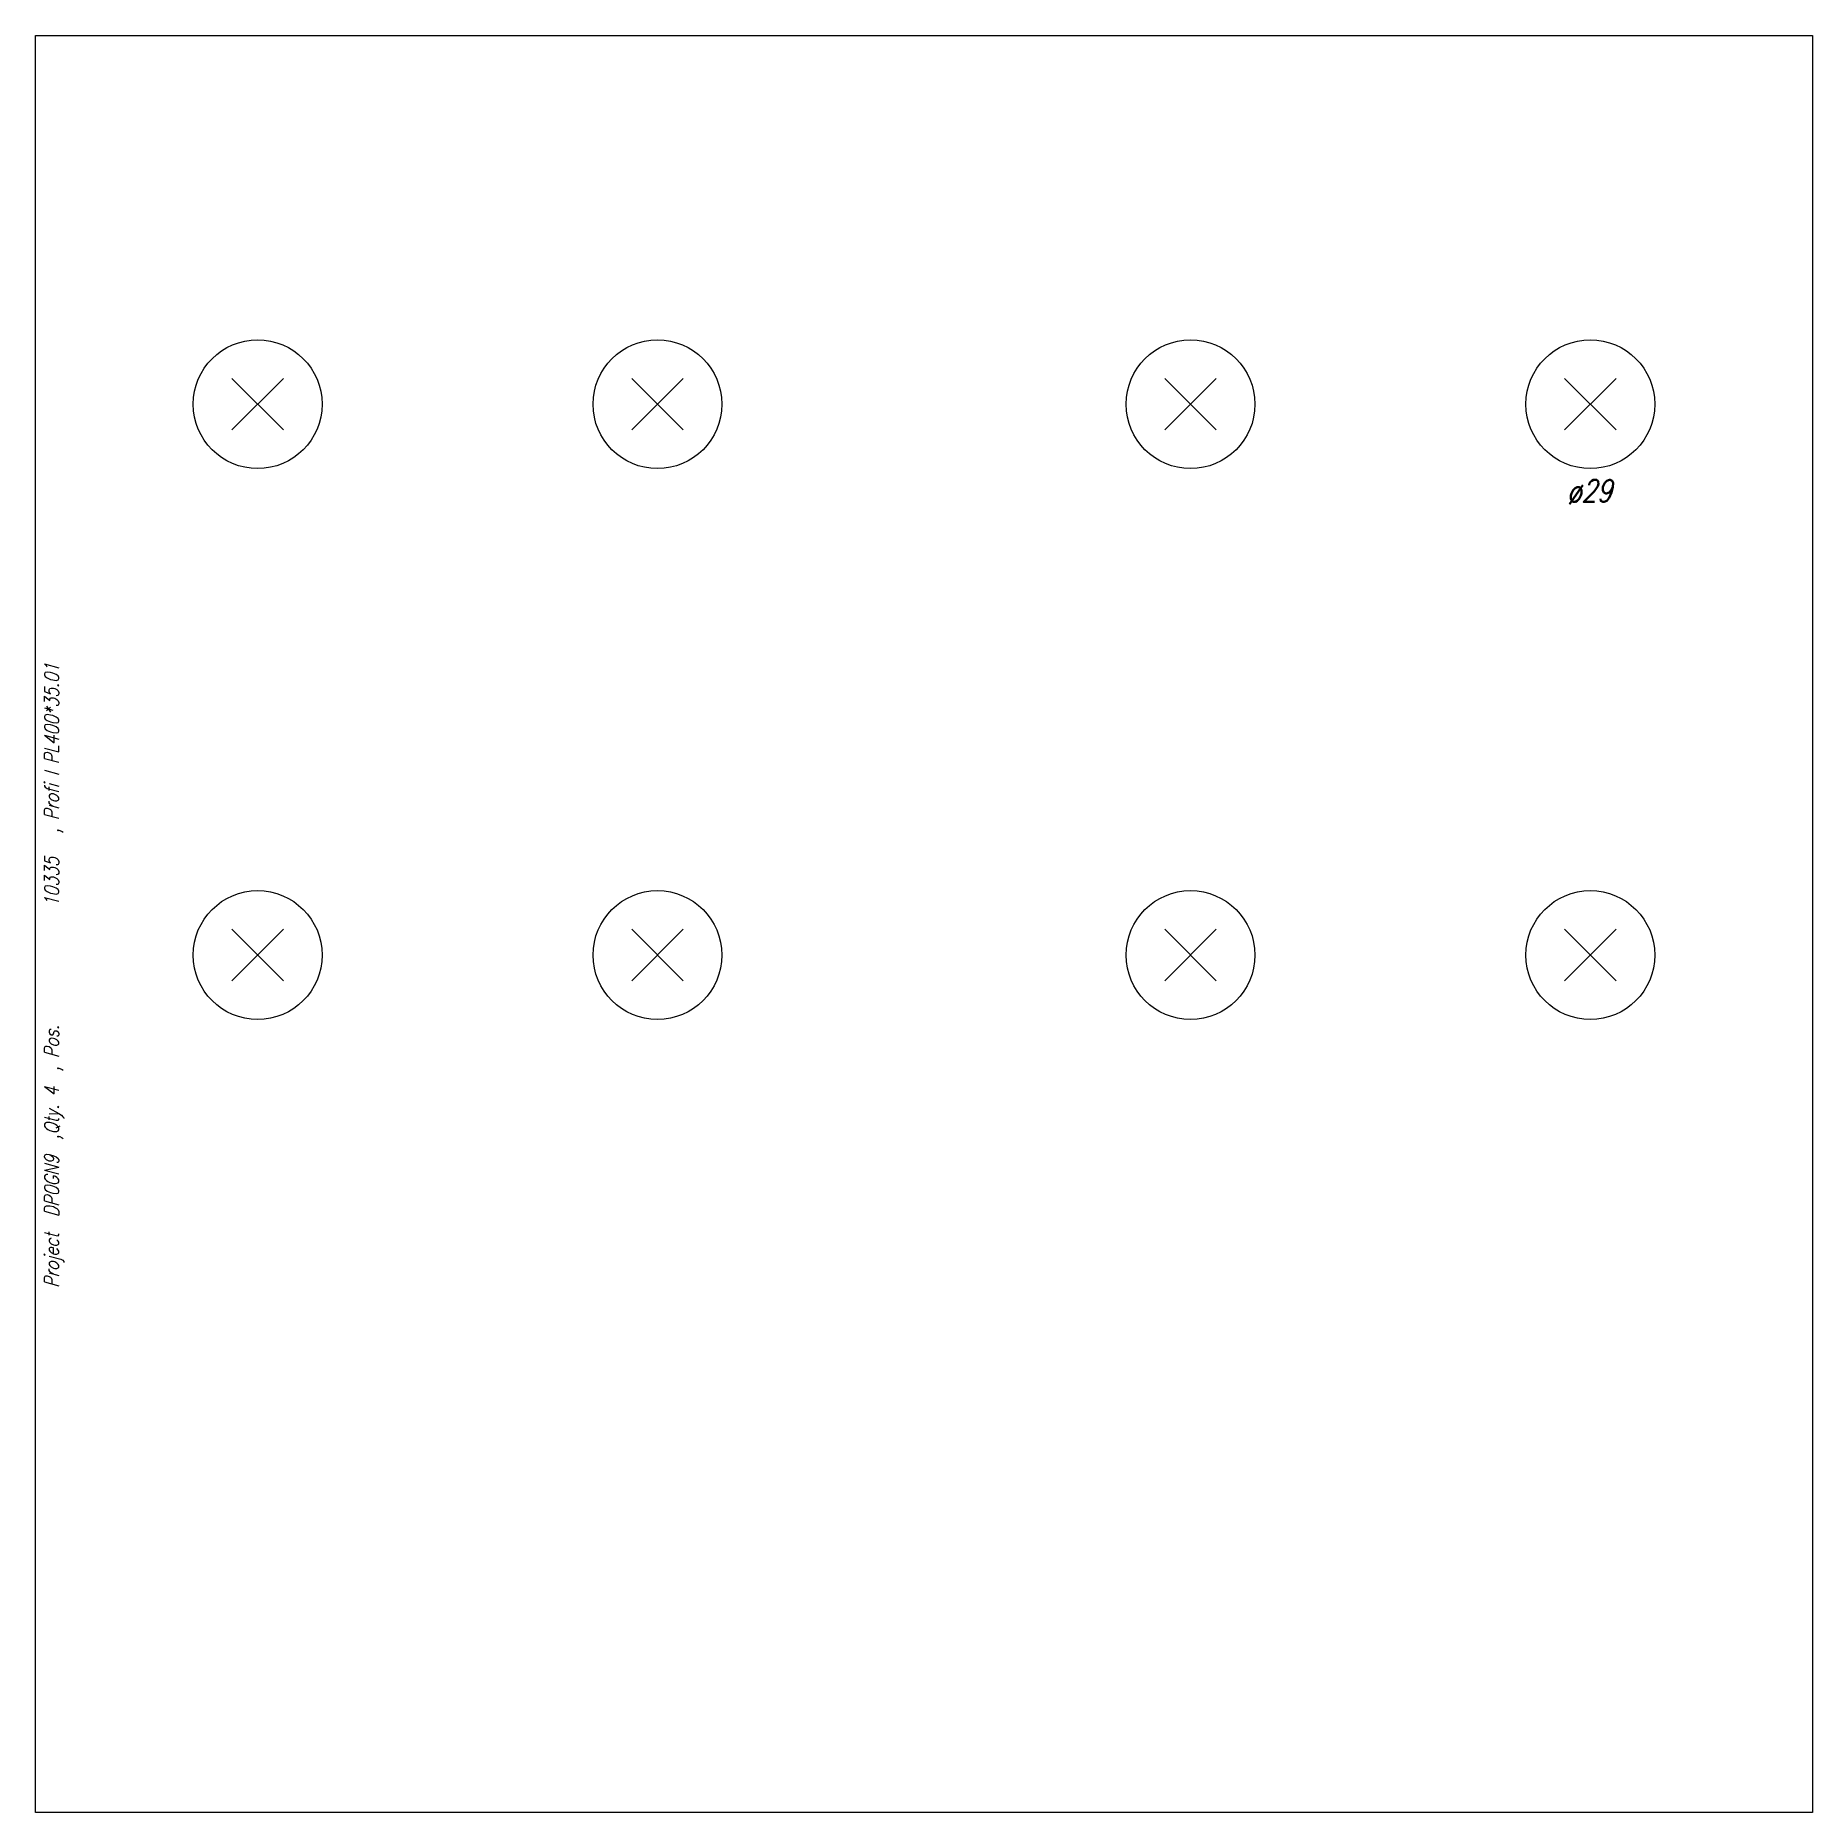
# Model space of a CAD drawing. Extents: x 0 to 400, y -200 to 200.
import ezdxf

# ---------------------------------------------------------------- set-up
doc = ezdxf.new("R2010")
doc.units = 0
doc.header["$LTSCALE"] = 10
for name, color, linetype in [('BEZ_SCHRAUBEN', 7, 'CONTINUOUS'), ('SCHRAUBEN', 7, 'CONTINUOUS'), ('TEILE', 7, 'CONTINUOUS'), ('UNTERSCHRIFT', 7, 'CONTINUOUS')]:
    doc.layers.add(name, color=color, linetype=linetype)
doc.styles.get("Standard").update_dxf_attribs({"font": 'ROMANS'})

msp = doc.modelspace()

# ---------------------------------------------------------------- linework, layer by layer
at = {"layer": 'SCHRAUBEN', "color": 6}
for p, q in [((55.800098, 122.804657), (44.2001, 111.204666)), ((44.2001, 122.804657), (55.800098, 111.204666)), ((145.80011, 122.804657), (134.200104, 111.204666)), ((134.200104, 122.804657), (145.80011, 111.204666)), ((265.80011, 122.804657), (254.200104, 111.204666)), ((254.200104, 122.804657), (265.80011, 111.204666)), ((355.80014, 122.804657), (344.200104, 111.204666)), ((344.200104, 122.804657), (355.80014, 111.204666)), ((55.800098, -1.19534), (44.2001, -12.795341)), ((44.2001, -1.19534), (55.800098, -12.795341)), ((145.80011, -1.19534), (134.200104, -12.795341)), ((134.200104, -1.19534), (145.80011, -12.795341)), ((265.80011, -1.19534), (254.200104, -12.795341)), ((254.200104, -1.19534), (265.80011, -12.795341)), ((355.80014, -1.19534), (344.200104, -12.795341)), ((344.200104, -1.19534), (355.80014, -12.795341))]:
    msp.add_line(p, q, dxfattribs=at)
at = {"layer": 'SCHRAUBEN', "color": 2}
for centre, radius in [((50.000099, 117.004662), 14.500008), ((140.000107, 117.004662), 14.5), ((260.000092, 117.004662), 14.5), ((350.000122, 117.004662), 14.5), ((50.000099, -6.99534), 14.500008), ((140.000107, -6.99534), 14.5), ((260.000092, -6.99534), 14.5), ((350.000122, -6.99534), 14.5)]:
    msp.add_circle(centre, radius, dxfattribs=at)
at = {"layer": 'TEILE', "color": 2}
for p, q in [((0, 199.996323), (400.001556, 199.996323)), ((0, -200), (0, 199.996323)), ((400.001556, 199.996323), (400.001495, -200)), ((400.001495, -200), (0, -200))]:
    msp.add_line(p, q, dxfattribs=at)

# ---------------------------------------------------------------- texts
at = {"layer": 'BEZ_SCHRAUBEN', "color": 2, "oblique": 15, "width": 0.8}
msp.add_text(' ø29', height=5, dxfattribs=at).set_placement((342.000122, 95.004662))
at = {"layer": 'UNTERSCHRIFT', "color": 2, "oblique": 15, "width": 0.8}
for s, p in [('  , Profi l PL400*35.01', (5.25, 16.89817)), ('10335', (5.25, 3.898171)), ('Project  DP0GN9  ,Qty. 4  , Pos. ', (5.25, -81.901825))]:
    msp.add_text(s, height=3.25, rotation=89.999931, dxfattribs=at).set_placement(p)

doc.saveas('drawing.dxf')
